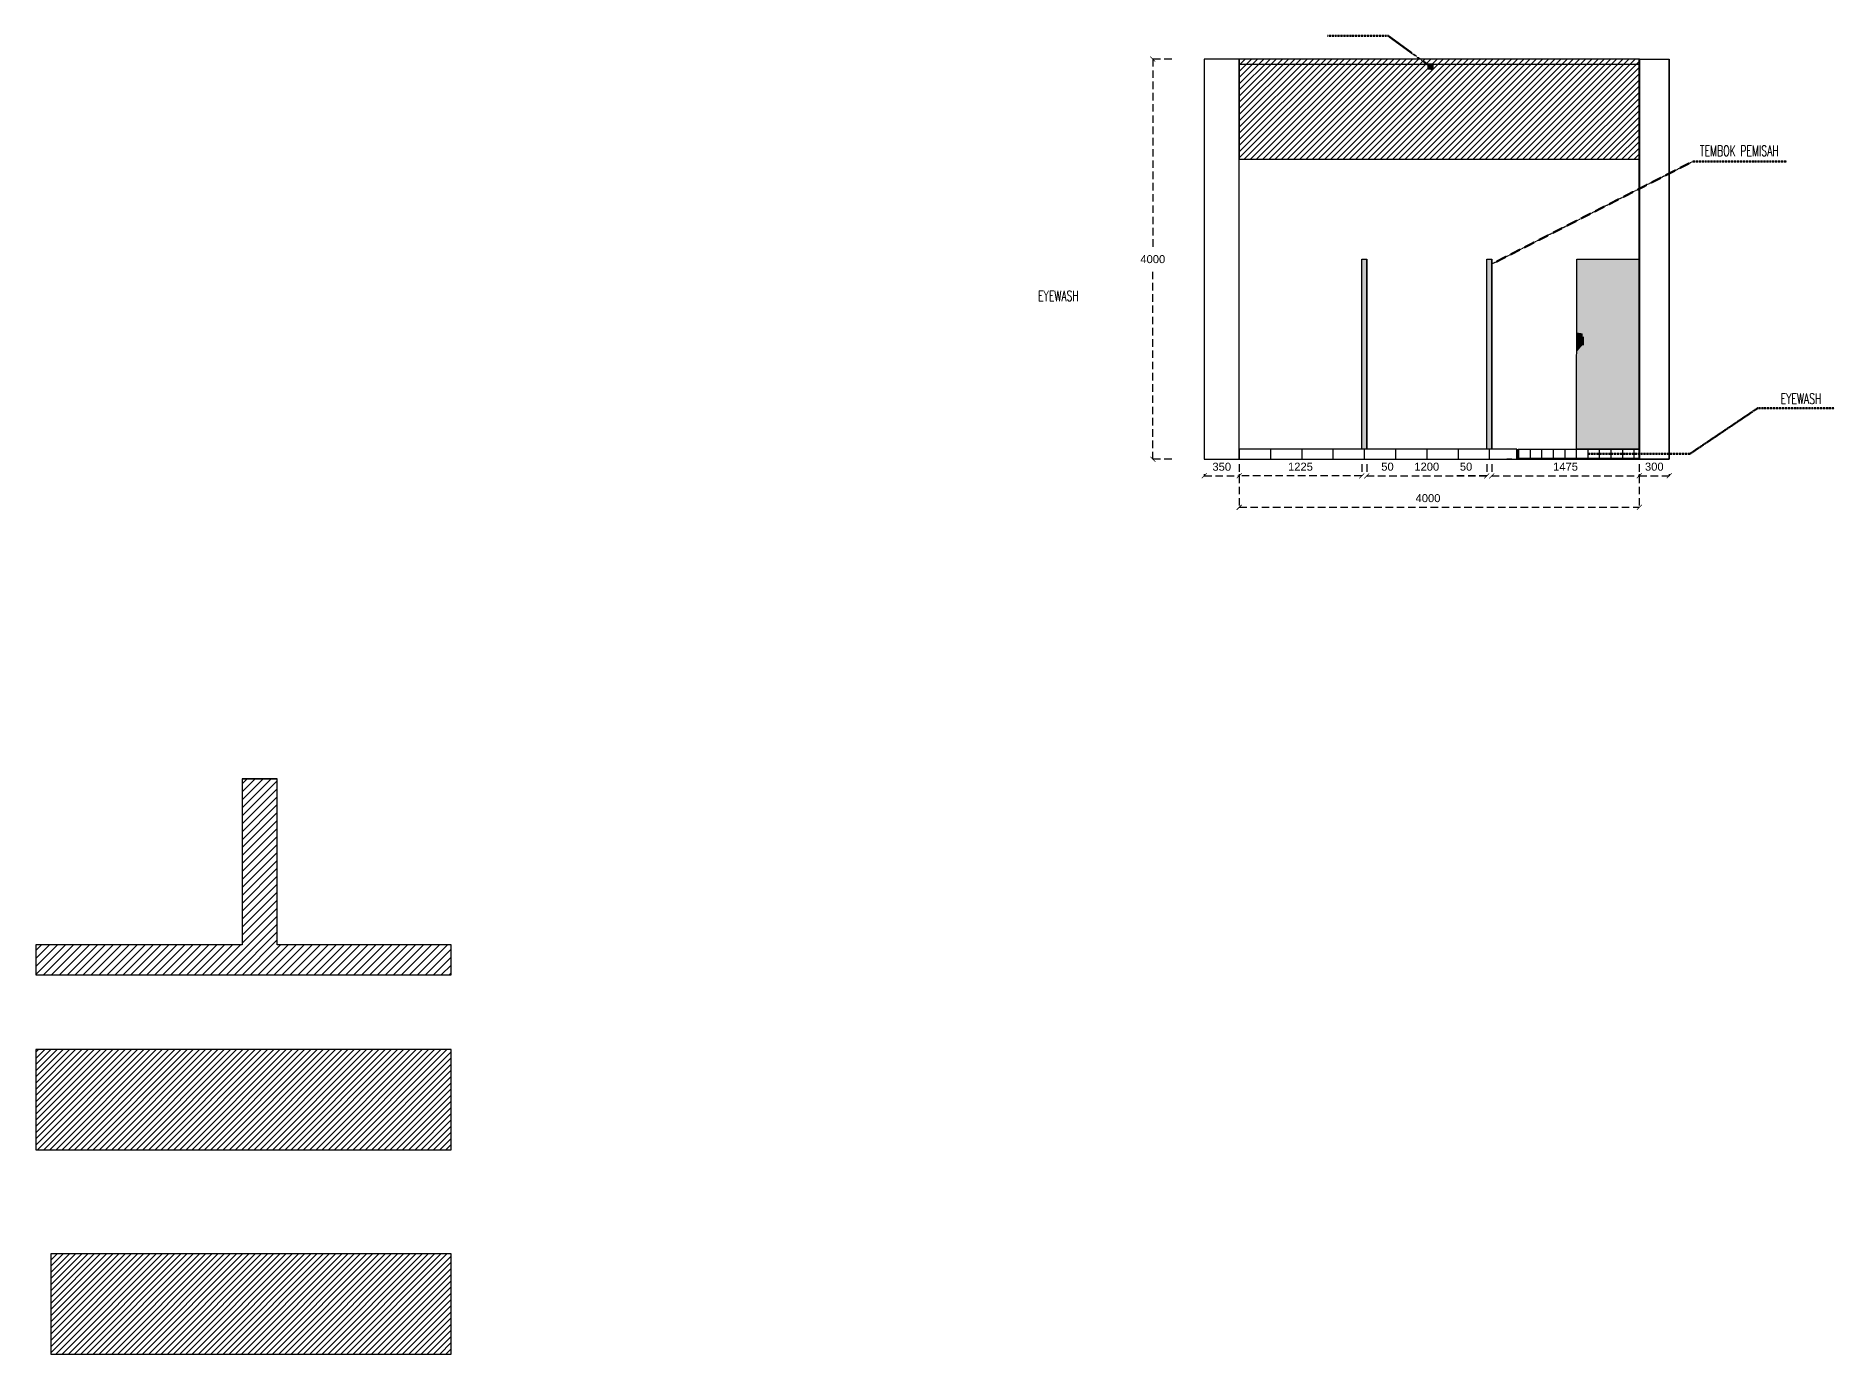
# Model space of a CAD drawing. Header units: inches. Extents: x -12025 to 97113, y -19657 to 37367.
# Drawn here: x -7886 to 10090, y -15227 to -2051 of the extents above; entities that cross this region are included whole.
import ezdxf
from ezdxf.enums import TextEntityAlignment as Align

# ---------------------------------------------------------------- set-up
doc = ezdxf.new("R2010")
doc.units = ezdxf.units.IN
doc.header["$MEASUREMENT"] = 0
doc.linetypes.add('( Hidden )', pattern=[0.375, 0.25, -0.125])
doc.layers.add('Notes', color=50, linetype='( Hidden )', lineweight=60)
doc.styles.add('dD-RS', font='romans.shx', dxfattribs={"width": 0.8})
doc.styles.get("Standard").update_dxf_attribs({"font": 'arial.ttf'})
doc.dimstyles.get("Standard").update_dxf_attribs({"dimtxt": 0.18, "dimasz": 0.18, "dimexe": 0.18, "dimexo": 0.0625, "dimgap": 0.09, "dimtad": 0, "dimtih": 1, "dimtoh": 1, "dimdec": 4, "dimzin": 0, "dimdsep": 46, "dimtxsty": 'Standard', "dimcen": 0.09, "dimadec": 0, "dimazin": 0, "dimtfac": 1, "dimtdec": 4, "dimtofl": 0, "dimtmove": 0, "dimatfit": 3, "dimfxl": 1, "dimtolj": 1, "dimtzin": 0, "dimarcsym": 0})
pattern_1 = [(45, (-22676.2690868081, -4725.463829814365), (-30.93592167691146, 30.93592167691146), [])]

# ---------------------------------------------------------------- blocks, each defined once
blk = doc.blocks.new('_ArchTick')
at = {"color": 0, "linetype": 'ByBlock', "const_width": 0.15}
blk.add_lwpolyline([(-0.5, -0.5), (0.5, 0.5)], dxfattribs=at)
blk = doc.blocks.new('*D50')
at = {"color": 0, "linetype": '( Hidden )', "lineweight": -2, "ltscale": 300, "transparency": 16777216}
for p, q in [((4142.981940329717, -6332.075207260525), (4142.981940329717, -6761.940857992115)), ((8142.644106138227, -6332.075207260659), (8142.644106138227, -6761.940857992115)), ((4142.981940329717, -6761.940857992115), (8142.644106138227, -6761.940857992115))]:
    blk.add_line(p, q, dxfattribs=at)
at = {"layer": 'Defpoints', "color": 0, "linetype": '( Hidden )', "ltscale": 300, "transparency": 16777216}
for p in [(4142.981940329717, -6182.075207260525), (8142.644106138227, -6182.075207260659), (8142.644106138227, -6761.940857992115)]:
    blk.add_point(p, dxfattribs=at)
at = {"color": 0, "linetype": '( Hidden )', "lineweight": -2, "ltscale": 300, "transparency": 16777216, "xscale": 50, "yscale": 50, "zscale": 50, "rotation": 180}
blk.add_blockref('_ArchTick', (4142.981940329717, -6761.940857992115), dxfattribs=at)
at = {"color": 0, "linetype": '( Hidden )', "lineweight": -2, "ltscale": 300, "transparency": 16777216, "xscale": 50, "yscale": 50, "zscale": 50}
blk.add_blockref('_ArchTick', (8142.644106138227, -6761.940857992115), dxfattribs=at)
at = {"color": 0, "linetype": '( Hidden )', "ltscale": 300, "transparency": 16777216, "insert": (6030.483811185799, -6671.095018974379), "char_height": 80, "attachment_point": 5}
blk.add_mtext('\\A1;4000', dxfattribs=at)
blk = doc.blocks.new('*D52')
at = {"color": 0, "linetype": '( Hidden )', "lineweight": -2, "ltscale": 300, "transparency": 16777216}
for p, q in [((3793.323516233375, -6432.075207260512), (3793.323516233375, -6448.200857992117)), ((3793.323516233375, -6448.200857992117), (4143.323516233375, -6448.200857992117)), ((4143.323516233375, -6432.075207260525), (4143.323516233375, -6448.200857992117))]:
    blk.add_line(p, q, dxfattribs=at)
at = {"layer": 'Defpoints', "color": 0, "linetype": '( Hidden )', "ltscale": 300, "transparency": 16777216}
for p in [(3793.323516233375, -6282.075207260512), (4143.323516233375, -6282.075207260525), (4143.323516233375, -6448.200857992117)]:
    blk.add_point(p, dxfattribs=at)
at = {"color": 0, "linetype": '( Hidden )', "lineweight": -2, "ltscale": 300, "transparency": 16777216, "xscale": 50, "yscale": 50, "zscale": 50, "rotation": 180}
blk.add_blockref('_ArchTick', (3793.323516233375, -6448.200857992117), dxfattribs=at)
at = {"color": 0, "linetype": '( Hidden )', "lineweight": -2, "ltscale": 300, "transparency": 16777216, "xscale": 50, "yscale": 50, "zscale": 50}
blk.add_blockref('_ArchTick', (4143.323516233375, -6448.200857992117), dxfattribs=at)
at = {"color": 0, "linetype": '( Hidden )', "ltscale": 300, "transparency": 16777216, "insert": (3968.323516233375, -6357.327733844777), "char_height": 80, "attachment_point": 5}
blk.add_mtext('\\A1;350', dxfattribs=at)
blk = doc.blocks.new('*D53')
at = {"color": 0, "linetype": '( Hidden )', "lineweight": -2, "ltscale": 300, "transparency": 16777216}
for p, q in [((4142.644106138227, -6332.075207260526), (4142.644106138227, -6447.820857992116)), ((5367.876810491145, -6447.820857992116), (4142.644106138227, -6447.820857992116)), ((5367.876810491145, -6332.075207260566), (5367.876810491145, -6447.820857992116))]:
    blk.add_line(p, q, dxfattribs=at)
at = {"layer": 'Defpoints', "color": 0, "linetype": '( Hidden )', "ltscale": 300, "transparency": 16777216}
for p in [(4142.644106138227, -6182.075207260526), (5367.876810491145, -6182.075207260566), (4142.644106138227, -6447.820857992116)]:
    blk.add_point(p, dxfattribs=at)
at = {"color": 0, "linetype": '( Hidden )', "lineweight": -2, "ltscale": 300, "transparency": 16777216, "xscale": 50, "yscale": 50, "zscale": 50, "rotation": 180}
blk.add_blockref('_ArchTick', (4142.644106138227, -6447.820857992116), dxfattribs=at)
at = {"color": 0, "linetype": '( Hidden )', "lineweight": -2, "ltscale": 300, "transparency": 16777216, "xscale": 50, "yscale": 50, "zscale": 50}
blk.add_blockref('_ArchTick', (5367.876810491145, -6447.820857992116), dxfattribs=at)
at = {"color": 0, "linetype": '( Hidden )', "ltscale": 300, "transparency": 16777216, "insert": (4755.260458314686, -6356.97501897438), "char_height": 80, "attachment_point": 5}
blk.add_mtext('\\A1;1225', dxfattribs=at)
blk = doc.blocks.new('*D54')
at = {"color": 0, "linetype": '( Hidden )', "lineweight": -2, "ltscale": 300, "transparency": 16777216}
for p, q in [((5417.876654218302, -6332.075207260663), (5417.876654218302, -6447.440857992116)), ((5417.876654218302, -6447.440857992116), (6617.876654218302, -6447.440857992116)), ((6617.876654218302, -6332.075207260703), (6617.876654218302, -6447.440857992116))]:
    blk.add_line(p, q, dxfattribs=at)
at = {"layer": 'Defpoints', "color": 0, "linetype": '( Hidden )', "ltscale": 300, "transparency": 16777216}
for p in [(5417.876654218302, -6182.075207260663), (6617.876654218302, -6182.075207260703), (6617.876654218302, -6447.440857992116)]:
    blk.add_point(p, dxfattribs=at)
at = {"color": 0, "linetype": '( Hidden )', "lineweight": -2, "ltscale": 300, "transparency": 16777216, "xscale": 50, "yscale": 50, "zscale": 50, "rotation": 180}
blk.add_blockref('_ArchTick', (5417.876654218302, -6447.440857992116), dxfattribs=at)
at = {"color": 0, "linetype": '( Hidden )', "lineweight": -2, "ltscale": 300, "transparency": 16777216, "xscale": 50, "yscale": 50, "zscale": 50}
blk.add_blockref('_ArchTick', (6617.876654218302, -6447.440857992116), dxfattribs=at)
at = {"color": 0, "linetype": '( Hidden )', "ltscale": 300, "transparency": 16777216, "insert": (6017.876654218302, -6356.595018974381), "char_height": 80, "attachment_point": 5}
blk.add_mtext('\\A1;1200', dxfattribs=at)
blk = doc.blocks.new('*D55')
at = {"color": 0, "linetype": '( Hidden )', "lineweight": -2, "ltscale": 300, "transparency": 16777216}
for p, q in [((5367.876654218302, -6447.440857992116), (5317.876654218302, -6447.440857992116)), ((5367.876654218302, -6332.075207260663), (5367.876654218302, -6447.440857992116)), ((5417.876654218302, -6332.075207260568), (5417.876654218302, -6447.440857992116)), ((5417.876654218302, -6447.440857992116), (5732.201347260594, -6447.440857992116))]:
    blk.add_line(p, q, dxfattribs=at)
at = {"layer": 'Defpoints', "color": 0, "linetype": '( Hidden )', "ltscale": 300, "transparency": 16777216}
for p in [(5367.876654218302, -6182.075207260663), (5417.876654218302, -6182.075207260568), (5417.876654218302, -6447.440857992116)]:
    blk.add_point(p, dxfattribs=at)
at = {"color": 0, "linetype": '( Hidden )', "lineweight": -2, "ltscale": 300, "transparency": 16777216, "xscale": 50, "yscale": 50, "zscale": 50}
blk.add_blockref('_ArchTick', (5367.876654218302, -6447.440857992116), dxfattribs=at)
at = {"color": 0, "linetype": '( Hidden )', "lineweight": -2, "ltscale": 300, "transparency": 16777216, "xscale": 50, "yscale": 50, "zscale": 50, "rotation": 180}
blk.add_blockref('_ArchTick', (5417.876654218302, -6447.440857992116), dxfattribs=at)
at = {"color": 0, "linetype": '( Hidden )', "ltscale": 300, "transparency": 16777216, "insert": (5625.039000739448, -6356.595018974381), "char_height": 80, "attachment_point": 5}
blk.add_mtext('\\A1;50', dxfattribs=at)
blk = doc.blocks.new('*D56')
at = {"color": 0, "linetype": '( Hidden )', "lineweight": -2, "ltscale": 300, "transparency": 16777216}
for p, q in [((6617.876654218302, -6447.440857992116), (6303.55196117601, -6447.440857992116)), ((6617.876654218302, -6332.075207260703), (6617.876654218302, -6447.440857992116)), ((6667.876654218302, -6332.07520726061), (6667.876654218302, -6447.440857992116)), ((6667.876654218302, -6447.440857992116), (6717.876654218302, -6447.440857992116))]:
    blk.add_line(p, q, dxfattribs=at)
at = {"layer": 'Defpoints', "color": 0, "linetype": '( Hidden )', "ltscale": 300, "transparency": 16777216}
for p in [(6617.876654218302, -6182.075207260703), (6667.876654218302, -6182.07520726061), (6617.876654218302, -6447.440857992116)]:
    blk.add_point(p, dxfattribs=at)
at = {"color": 0, "linetype": '( Hidden )', "lineweight": -2, "ltscale": 300, "transparency": 16777216, "xscale": 50, "yscale": 50, "zscale": 50}
blk.add_blockref('_ArchTick', (6617.876654218302, -6447.440857992116), dxfattribs=at)
at = {"color": 0, "linetype": '( Hidden )', "lineweight": -2, "ltscale": 300, "transparency": 16777216, "xscale": 50, "yscale": 50, "zscale": 50, "rotation": 180}
blk.add_blockref('_ArchTick', (6667.876654218302, -6447.440857992116), dxfattribs=at)
at = {"color": 0, "linetype": '( Hidden )', "ltscale": 300, "transparency": 16777216, "insert": (6410.714307697156, -6356.595018974381), "char_height": 80, "attachment_point": 5}
blk.add_mtext('\\A1;50', dxfattribs=at)
blk = doc.blocks.new('*D57')
at = {"color": 0, "linetype": '( Hidden )', "lineweight": -2, "ltscale": 300, "transparency": 16777216}
for p, q in [((6667.876810491145, -6332.07520726061), (6667.876810491145, -6447.440857992119)), ((6667.876810491145, -6447.440857992119), (8142.644106138227, -6447.440857992119)), ((8142.644106138227, -6332.075207260659), (8142.644106138227, -6447.440857992119))]:
    blk.add_line(p, q, dxfattribs=at)
at = {"layer": 'Defpoints', "color": 0, "linetype": '( Hidden )', "ltscale": 300, "transparency": 16777216}
for p in [(6667.876810491145, -6182.07520726061), (8142.644106138227, -6182.075207260659), (8142.644106138227, -6447.440857992119)]:
    blk.add_point(p, dxfattribs=at)
at = {"color": 0, "linetype": '( Hidden )', "lineweight": -2, "ltscale": 300, "transparency": 16777216, "xscale": 50, "yscale": 50, "zscale": 50, "rotation": 180}
blk.add_blockref('_ArchTick', (6667.876810491145, -6447.440857992119), dxfattribs=at)
at = {"color": 0, "linetype": '( Hidden )', "lineweight": -2, "ltscale": 300, "transparency": 16777216, "xscale": 50, "yscale": 50, "zscale": 50}
blk.add_blockref('_ArchTick', (8142.644106138227, -6447.440857992119), dxfattribs=at)
at = {"color": 0, "linetype": '( Hidden )', "ltscale": 300, "transparency": 16777216, "insert": (7405.260458314686, -6356.595018974383), "char_height": 80, "attachment_point": 5}
blk.add_mtext('\\A1;1475', dxfattribs=at)
blk = doc.blocks.new('*D58')
at = {"color": 0, "linetype": '( Hidden )', "lineweight": -2, "ltscale": 300, "transparency": 16777216}
for p, q in [((8142.644106138227, -6432.077057202874), (8142.644106138227, -6447.440857992116)), ((8142.644106138227, -6447.440857992116), (8442.64410613822, -6447.440857992116)), ((8442.64410613822, -6432.075207260514), (8442.64410613822, -6447.440857992116))]:
    blk.add_line(p, q, dxfattribs=at)
at = {"layer": 'Defpoints', "color": 0, "linetype": '( Hidden )', "ltscale": 300, "transparency": 16777216}
for p in [(8142.644106138227, -6282.077057202874), (8442.64410613822, -6282.075207260514), (8442.64410613822, -6447.440857992116)]:
    blk.add_point(p, dxfattribs=at)
at = {"color": 0, "linetype": '( Hidden )', "lineweight": -2, "ltscale": 300, "transparency": 16777216, "xscale": 50, "yscale": 50, "zscale": 50, "rotation": 180}
blk.add_blockref('_ArchTick', (8142.644106138227, -6447.440857992116), dxfattribs=at)
at = {"color": 0, "linetype": '( Hidden )', "lineweight": -2, "ltscale": 300, "transparency": 16777216, "xscale": 50, "yscale": 50, "zscale": 50}
blk.add_blockref('_ArchTick', (8442.64410613822, -6447.440857992116), dxfattribs=at)
at = {"color": 0, "linetype": '( Hidden )', "ltscale": 300, "transparency": 16777216, "insert": (8292.644106138223, -6356.567733844777), "char_height": 80, "attachment_point": 5}
blk.add_mtext('\\A1;300', dxfattribs=at)
blk = doc.blocks.new('*D51')
at = {"color": 0, "linetype": '( Hidden )', "lineweight": -2, "ltscale": 300, "transparency": 16777216}
for p, q in [((3468.323516233551, -2282.076132231615), (3278.981940329719, -2282.076132231615)), ((3278.981940329719, -2282.076132231615), (3278.981940329719, -4191.229830728332)), ((3278.98194032972, -6282.07520726051), (3278.981940329719, -4372.921508763803)), ((3468.323516233377, -6282.07520726051), (3278.98194032972, -6282.07520726051))]:
    blk.add_line(p, q, dxfattribs=at)
at = {"layer": 'Defpoints', "color": 0, "linetype": '( Hidden )', "ltscale": 300, "transparency": 16777216}
for p in [(3278.981940329719, -2282.076132231615), (3618.323516233551, -2282.076132231615), (3618.323516233377, -6282.07520726051)]:
    blk.add_point(p, dxfattribs=at)
at = {"color": 0, "linetype": '( Hidden )', "lineweight": -2, "ltscale": 300, "transparency": 16777216, "xscale": 50, "yscale": 50, "zscale": 50}
for p, rotation in [((3278.981940329719, -2282.076132231615), 90), ((3278.98194032972, -6282.07520726051), 270)]:
    blk.add_blockref('_ArchTick', p, dxfattribs=dict(at, rotation=rotation))
at = {"color": 0, "linetype": '( Hidden )', "ltscale": 300, "transparency": 16777216, "insert": (3278.981940329717, -4282.075669746067), "char_height": 80, "attachment_point": 5}
blk.add_mtext('\\A1;4000', dxfattribs=at)

msp = doc.modelspace()

# ---------------------------------------------------------------- hatches: boundary and pattern name
at = {"transparency": 33554531}
h = msp.add_hatch(dxfattribs=at)
h.set_pattern_fill('ANSI31', color=256, scale=350)
h.set_pattern_definition([(45, (-10796.48020991146, 7219.010440416172), (-30.93592167691146, 30.93592167691146), [])])
h.paths.add_polyline_path([(8143.323516233502, -3282.075207260525), (8143.323516233506, -2282.075207260525), (4143.323516233506, -2282.075207260525), (4143.323516233506, -3282.075207260525)])
at = {"true_color": 0x939598}
h = msp.add_hatch(dxfattribs=at)
h.set_pattern_fill('ANSI31', color=252)
h.set_pattern_definition([(45, (-25042.96294520856, 2777.747793755087), (-0.08838834764831845, 0.08838834764831845), [])])
h.paths.add_polyline_path([(6030.545962689599, -2381.982602575648), (6080.545962689599, -2381.982602575648), (6080.545962689599, -2331.982602575648), (6030.545962689599, -2331.982602575648)])
at = {"transparency": 33554687}
h = msp.add_hatch(color=256, dxfattribs=at)
h.dxf.hatch_style = 1
h.paths.add_polyline_path([(5367.876810491211, -4282.076132231672), (5417.87665421836, -4282.076132231674), (5417.876654218302, -6182.075207260568), (5367.876810491145, -6182.075207260566)])
h = msp.add_hatch(color=256, dxfattribs=at)
h.dxf.hatch_style = 1
h.paths.add_polyline_path([(6617.876810491211, -4282.076132231716), (6667.87665421836, -4282.076132231716), (6667.876654218302, -6182.07520726061), (6617.876810491145, -6182.075207260608)])
h = msp.add_hatch(color=256, dxfattribs=at)
h.dxf.hatch_style = 1
edge = h.paths.add_edge_path()
edge.add_line((7517.745740013541, -4282.075206080721), (8142.577972397086, -4282.077057006969))
edge.add_line((8142.577972397086, -4282.077057006969), (8142.577972397021, -6182.075207260663))
edge.add_line((8142.577972397021, -6182.075207260663), (7518.745740013475, -6182.075207260641))
edge.add_line((7518.745740013475, -6182.075207260641), (7517.745740013512, -5209.082637955546))
edge.add_line((7517.745740013512, -5209.082637955546), (7574.569024060389, -5141.632899062308))
edge.add_line((7574.569024060389, -5141.632899062308), (7591.121087151691, -5141.632899062308))
edge.add_line((7591.121087151691, -5141.632899062308), (7591.121087151691, -5094.322691858757))
edge.add_line((7591.121087151691, -5094.322691858757), (7591.121087151691, -5062.21603988675))
edge.add_arc((7584.776371457965, -5062.216039886755), 6.344715693725448, 2.669279190020361e-11, 90)
edge.add_line((7584.776371457965, -5055.871324193029), (7577.436358419445, -5055.871324193029))
edge.add_line((7577.436358419445, -5055.871324193029), (7577.436358419445, -5030.832457715683))
edge.add_arc((7569.505463800508, -5030.832457715684), 7.9308946189376, 9.855800084016018e-12, 73.86310445464231)
edge.add_line((7571.709723421061, -5023.214037342543), (7517.745740013512, -5015.56414217674))
edge.add_line((7517.745740013512, -5015.56414217674), (7517.745740013541, -4282.07520608072))
h = msp.add_hatch(color=256)
h.dxf.hatch_style = 1
h.paths.add_polyline_path([(7517.745740013512, -5094.322691858755), (7591.121087151691, -5094.322691858757), (7591.121087151691, -5141.632899062308), (7517.745740013512, -5141.632899062306)])
h.paths.add_polyline_path([(7517.745740013512, -5141.632899062306), (7574.569024060389, -5141.632899062308), (7517.745740013512, -5209.082637955546)])
h.paths.add_polyline_path([(7517.745740013512, -5055.871324193027), (7577.436358419445, -5055.871324193029), (7584.776371457965, -5055.871324193029, -0.4142135623730951), (7591.121087151691, -5062.216039886751), (7591.121087151691, -5094.322691858757), (7517.745740013512, -5094.322691858755)])
h.paths.add_polyline_path([(7517.745740013512, -5022.901563096744), (7569.505463800504, -5022.901563096746, -0.4142135623730951), (7577.436358419445, -5030.832457715682), (7577.436358419445, -5055.871324193029), (7517.745740013512, -5055.871324193027)])
h.paths.add_polyline_path([(7517.745740013512, -5015.56414217674), (7569.505463800504, -5022.901563096746), (7517.745740013512, -5022.901563096744)])
h = msp.add_hatch(dxfattribs=at)
h.set_pattern_fill('ANSI37', color=256, scale=2500, angle=45)
h.set_pattern_definition([(90, (-23041.51805967028, -3158.940857992116), (-312.5000000000001, 0), []), (180, (-23041.51805967028, -3158.940857992116), (-2.842170943040401e-14, -312.5), [])])
h.paths.add_polyline_path([(6917.644262411066, -6182.075207260619), (6917.644262411066, -6282.075207260619), (4143.323516233375, -6282.075207260525), (4143.323516233375, -6182.075207260525)])
at = {"true_color": 0x939598}
h = msp.add_hatch(dxfattribs=at)
h.set_pattern_fill('ANSI37', color=252, scale=922.4703767410516, angle=135)
h.set_pattern_definition([(180, (-23041.51805967028, -3158.940857992116), (-7.105427357601002e-15, -115.3087970926315), []), (270, (-23041.51805967028, -3158.940857992116), (115.3087970926315, -1.4210854715202e-14), [])])
h.paths.add_polyline_path([(8142.577972397021, -6182.075207260663), (8142.577972397021, -6282.075207260661), (6933.429667720886, -6282.075207260619), (6933.429667720886, -6182.075207260619)])
at = {"transparency": 33554498}
h = msp.add_hatch(dxfattribs=at)
h.set_pattern_fill('ANSI31', color=256, scale=450)
h.set_pattern_definition([(45, (-22676.2690868081, -1321.782777807701), (-39.7747564417433, 39.7747564417433), [])])
h.paths.add_polyline_path([(-5474.367217214445, -9478.154229303498), (-5824.367217214445, -9478.154229303498), (-5824.367217214445, -11135.51783503653), (-7886.465360663133, -11135.51783503653), (-7886.465360663133, -11435.51783503653), (-3736.465360663131, -11435.51783503653), (-3736.465360663131, -11135.51783503653), (-5399.367217214445, -11135.51783503653), (-5449.367217214445, -11135.51783503653), (-5474.367217214445, -11135.51783503653)])
at = {"transparency": 33554531}
h = msp.add_hatch(dxfattribs=at)
h.set_pattern_fill('ANSI31', color=256, scale=350)
h.set_pattern_definition(pattern_1)
h.paths.add_polyline_path([(-3736.465360663131, -13183.91308322409), (-3736.465360663131, -12183.91308322409), (-7886.465360663133, -12183.91308322409), (-7886.465360663133, -13183.91308322409)])
h = msp.add_hatch(dxfattribs=at)
h.set_pattern_fill('ANSI31', color=256, scale=350)
h.set_pattern_definition(pattern_1)
h.paths.add_polyline_path([(-3736.465360663135, -15226.54947749106), (-3736.465360663131, -14226.54947749106), (-7736.465360663133, -14226.54947749106), (-7736.465360663133, -15226.54947749106)])

# ---------------------------------------------------------------- linework, layer by layer
for p, q in [((8142.562729113562, -2282.076132258625), (3793.323516233506, -2282.076132258477)), ((8143.323516233524, -2282.077057202742), (8143.323516233524, -6282.077057202743)), ((8442.644106138223, -6282.076132231778), (8442.644106138354, -2282.077057202885)), ((5367.876654218302, -6182.075207260566), (5367.876654218368, -4282.075206080648)), ((5417.876654218302, -6182.075207260568), (5417.87665421836, -4282.07520608065)), ((6617.876654218302, -6182.075207260608), (6617.876654218368, -4282.07520608069)), ((6667.876654218302, -6182.07520726061), (6667.87665421836, -4282.075206080692)), ((3853.821689043545, -6282.075207260514), (8442.64410613822, -6282.075207260514))]:
    msp.add_line(p, q)
msp.add_lwpolyline([(3793.323516233375, -6282.075207260512), (4143.323516233375, -6282.075207260525), (4143.323516233506, -2282.075207260525), (3793.323516233506, -2282.076132231614)], close=True)
for points in [[(4143.323516233506, -2282.075207260525), (4143.323516233506, -3282.075207260525), (8142.644106138321, -3282.075207260655), (8142.644106138354, -2282.077057202874), (4143.323516233506, -2282.077057202874)], [(4143.323516233506, -2282.075207260525), (4143.323516233506, -3282.075207260525), (8143.323516233502, -3282.075207260525), (8143.323516233506, -2282.075207260525), (4143.323516233506, -2282.075207260525)], [(4143.323516233506, -2282.077057202874), (4143.323516233506, -2332.077057202874), (4143.323516233506, -2282.077057202874)], [(4143.323516233506, -2282.077057202874), (4143.323516233506, -2332.077057202874), (8143.323516233506, -2332.077057202874), (8143.323516233524, -2282.077057202874), (4143.323516233524, -2282.077057202874)], [(6030.545962689599, -2382.077057202874), (6030.545962689599, -2332.077057202874)], [(6080.545962689599, -2332.077057202874), (6030.545962689599, -2332.077057202874)], [(6080.545962689599, -2382.077057202874), (6080.545962689599, -2332.077057202874)], [(8442.644106138223, -6282.077057202885), (8142.644106138223, -6282.077057202874), (8142.644106138354, -2282.077057202874), (8442.644106138354, -2282.077057202885), (8442.644106138223, -6282.077057202885), (8142.644106138223, -6282.076132231767)], [(8442.644106285714, -6282.077057202885), (8442.644106285848, -2282.077057202885)], [(6080.545962689599, -2382.077057202874), (6030.545962689599, -2382.077057202874)], [(5367.876810491145, -6182.075207260566), (5367.876810491211, -4282.075206080648), (5417.876810491211, -4282.075206080648), (5417.876810491145, -6182.075207260568)], [(6617.876810491145, -6182.075207260608), (6617.876810491211, -4282.07520608069), (6667.876810491211, -4282.075206080692), (6667.876810491145, -6182.07520726061)], [(7514.663846228048, -6181.394186074553), (7517.745740013541, -4282.075206080721), (8142.644106138288, -4282.077057202874), (8142.577972397021, -6182.075207260663), (7517.745740013475, -6182.075207260641)], [(4642.644262411066, -6282.075207260543), (6917.644262411066, -6282.075207260619), (6917.644262411066, -6182.075207260619), (4143.323516233375, -6182.075207260525), (4143.323516233375, -6282.075207260525)], [(6867.644106138223, -6282.075207260617), (6817.644106138223, -6282.075207260616)], [(6867.644106138223, -6282.075207260616), (6817.644106138223, -6282.075207260616)], [(8292.644262411066, -6282.076132231772), (6933.429667720886, -6282.075207260619), (6933.429667720886, -6182.075207260619), (8142.577972397021, -6182.075207260663)], [(8142.644106138223, -6282.076132231767), (7517.644106138223, -6282.075207260639)], [(-7886.465360663133, -11435.51783503653), (-3736.465360663131, -11435.51783503653), (-3736.465360663131, -11135.51783503653), (-5399.367217214445, -11135.51783503653), (-5449.367217214445, -11135.51783503653), (-5474.367217214445, -11135.51783503653), (-5474.367217214445, -9478.154229303498), (-5774.367217214445, -9478.154229303498), (-5824.367217214445, -9478.154229303498), (-5824.367217214445, -11135.51783503653), (-7886.465360663133, -11135.51783503653)], [(-5824.367217214445, -9478.154229303498), (-5474.367217214445, -9478.154229303498)], [(-7886.465360663133, -11435.51783503653), (-3736.465360663131, -11435.51783503653), (-3736.465360663131, -11135.51783503653)], [(-7886.465360663133, -11135.51783503653), (-7886.465360663133, -11435.51783503653)], [(-7886.465360663133, -12183.91308322409), (-7886.465360663133, -13183.91308322409), (-3736.465360663131, -13183.91308322409), (-3736.465360663131, -12183.91308322409), (-7886.465360663133, -12183.91308322409)], [(-7736.465360663133, -14226.54947749106), (-7736.465360663133, -15226.54947749106), (-3736.465360663135, -15226.54947749106), (-3736.465360663131, -14226.54947749106), (-7736.465360663131, -14226.54947749106)]]:
    msp.add_lwpolyline(points)
at = {"layer": 'Notes'}
for points in [[(6057.999575620621, -2359.334443336776), (5633.89883085467, -2050.715581364072), (5027.070124387379, -2050.715581364072)], [(6667.87665421836, -4330.539315051445), (8678.333050748379, -3304.830757299948), (9616.43946712003, -3304.830757299948)], [(7628.618099671834, -6229.441724467004), (8646.626076678383, -6229.441724467004), (9328.100271922, -5770.195117820767), (10089.72175579796, -5770.195117820767)]]:
    msp.add_lwpolyline(points, dxfattribs=at)

# ---------------------------------------------------------------- texts
at = {"style": 'dD-RS', "width": 0.65}
for s, p in [('TEMBOK PEMISAH', (8749.165878040143, -3199.409542832167)), ('EYEWASH', (2132.701464267842, -4649.201608789299)), ('EYEWASH', (9556.507775651104, -5676.88907860202))]:
    msp.add_text(s, height=104.3111106989966, dxfattribs=at).set_placement(p, align=Align.MIDDLE_LEFT)

# ---------------------------------------------------------------- dimensions: what is measured, and where the dimension line sits
at = {"color": 1, "linetype": '( Hidden )', "ltscale": 300}
dim = msp.add_linear_dim(base=(3278.981940329719, -2282.076132231615), p1=(3618.323516233375, -6282.075207260506), p2=(3618.32351623355, -2282.076132231614), angle=90, dimstyle='Standard', override={"dimtxt": 80, "dimasz": 50, "dimexe": 0, "dimexo": 150, "dimgap": 50, "dimtad": 1, "dimdec": 0, "dimblk1": 'ArchTick', "dimblk2": 'ArchTick', "dimsah": 1}, dxfattribs=at)
dim.commit()
dim.dimension.update_dxf_attribs({"geometry": '*D51', "text_midpoint": (3278.981940329717, -4282.075669746067), "dimtype": 160})
for base, p1, p2, picture, middle in [((4143.323516233375, -6448.200857992117), (3793.323516233375, -6282.075207260512), (4143.323516233375, -6282.075207260525), '*D52', (3968.323516233375, -6357.327733844777)), ((4142.644106138227, -6447.820857992116), (5367.876810491145, -6182.075207260566), (4142.644106138227, -6182.075207260526), '*D53', (4755.260458314686, -6356.97501897438)), ((5417.876654218302, -6447.440857992116), (5367.876654218302, -6182.075207260663), (5417.876654218302, -6182.075207260568), '*D55', (5625.039000739448, -6356.595018974381)), ((6617.876654218302, -6447.440857992116), (5417.876654218302, -6182.075207260663), (6617.876654218302, -6182.075207260703), '*D54', (6017.876654218302, -6356.595018974381)), ((6617.876654218302, -6447.440857992116), (6667.876654218302, -6182.07520726061), (6617.876654218302, -6182.075207260703), '*D56', (6410.714307697156, -6356.595018974381)), ((8142.644106138227, -6447.440857992119), (6667.876810491145, -6182.07520726061), (8142.644106138227, -6182.075207260659), '*D57', (7405.260458314686, -6356.595018974383)), ((8442.64410613822, -6447.440857992116), (8142.644106138227, -6282.077057202874), (8442.64410613822, -6282.075207260514), '*D58', (8292.644106138223, -6356.567733844777))]:
    dim = msp.add_linear_dim(base=base, p1=p1, p2=p2, dimstyle='Standard', override={"dimtxt": 80, "dimasz": 50, "dimexe": 0, "dimexo": 150, "dimgap": 50, "dimtad": 1, "dimdec": 0, "dimblk1": 'ArchTick', "dimblk2": 'ArchTick', "dimsah": 1}, dxfattribs=at)
    dim.commit()
    dim.dimension.update_dxf_attribs({"geometry": picture, "text_midpoint": middle})
dim = msp.add_linear_dim(base=(8142.644106138227, -6761.940857992115), p1=(4142.981940329717, -6182.075207260525), p2=(8142.644106138227, -6182.075207260659), dimstyle='Standard', override={"dimtxt": 80, "dimasz": 50, "dimexe": 0, "dimexo": 150, "dimgap": 50, "dimtad": 1, "dimdec": 0, "dimblk1": 'ArchTick', "dimblk2": 'ArchTick', "dimsah": 1}, dxfattribs=at)
dim.commit()
dim.dimension.update_dxf_attribs({"geometry": '*D50', "text_midpoint": (6030.483811185799, -6761.940857992115), "dimtype": 160})

doc.saveas('drawing.dxf')
